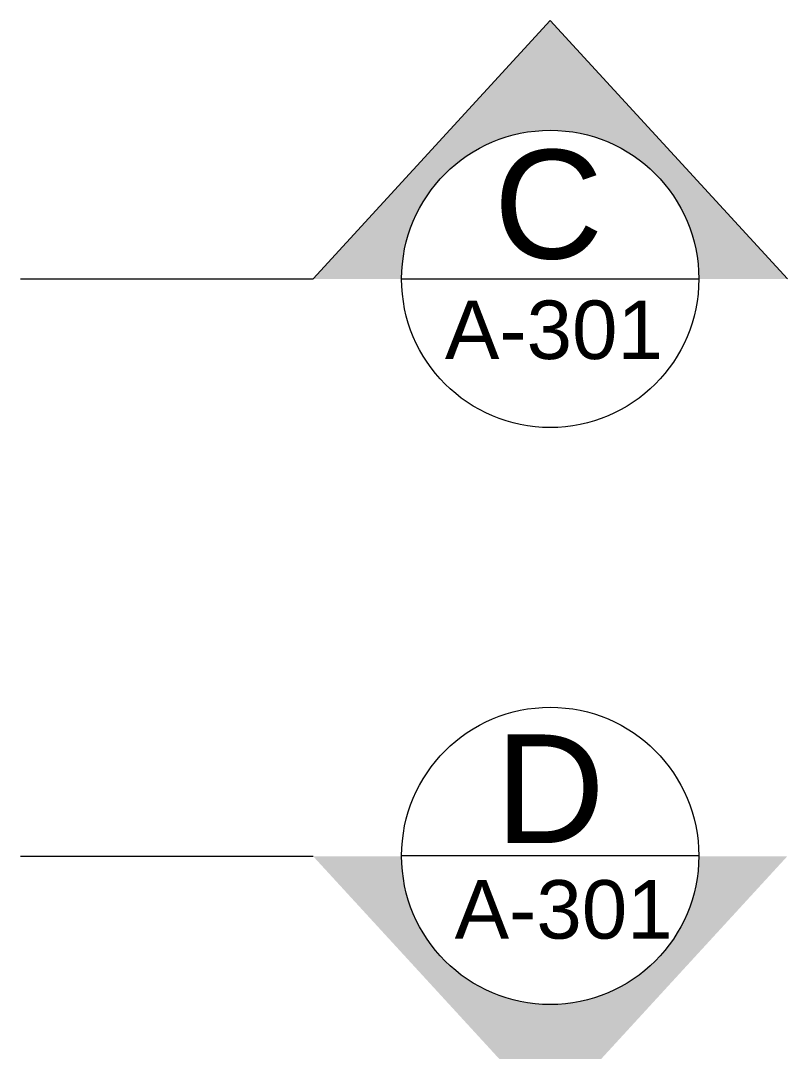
# Model space of a CAD drawing. Header units: millimetres. Extents: x 5639 to 14492, y 750 to 6820.
# Drawn here: x 7824.4 to 7934.5, y 5789.7 to 5937.8 of the extents above; entities that cross this region are included whole.
import ezdxf
from ezdxf.enums import TextEntityAlignment as Align

# ---------------------------------------------------------------- set-up
doc = ezdxf.new("R2010")
doc.units = ezdxf.units.MM
doc.layers.add('A-ANNO-SYMB', color=3, linetype='Continuous')
doc.styles.add('ARIAL', font='arial.ttf')

msp = doc.modelspace()

# ---------------------------------------------------------------- hatches: boundary and pattern name
at = {"layer": 'A-ANNO-SYMB'}
h = msp.add_hatch(color=256, dxfattribs=at)
h.dxf.hatch_style = 1
h.paths.add_polyline_path([(7866.41, 5900.77), (7879.13, 5900.77, -1), (7921.81, 5900.77), (7934.53, 5900.77), (7900.47, 5937.85)])
h = msp.add_hatch(color=256, dxfattribs=at)
h.dxf.hatch_style = 1
h.paths.add_polyline_path([(7934.53, 5817.91), (7921.81, 5817.91, -1), (7879.13, 5817.91), (7866.41, 5817.91), (7900.47, 5780.84)])

# ---------------------------------------------------------------- linework, layer by layer
for p, q in [((7866.41, 5900.77), (7900.47, 5937.85)), ((7934.53, 5900.77), (7900.47, 5937.85)), ((7824.41, 5900.77), (7866.41, 5900.77)), ((7879.13, 5900.77), (7921.81, 5900.77)), ((7824.41, 5817.91), (7866.41, 5817.91)), ((7921.81, 5817.95), (7879.13, 5817.95))]:
    msp.add_line(p, q, dxfattribs=at)
for centre in [(7900.47, 5900.77), (7900.47, 5817.95)]:
    msp.add_circle(centre, 21.34, dxfattribs=at)

# ---------------------------------------------------------------- texts
at = {"layer": 'A-ANNO-SYMB', "style": 'ARIAL'}
for tag, height, p in [('C', 15.6, (7900.21, 5911.49)), ('A-301', 8.4, (7901, 5893.47)), ('D', 15.6, (7900.45, 5827.59)), ('A-301', 8.4, (7902.4, 5810.27))]:
    msp.add_attdef(tag, text='', height=height, dxfattribs=at).set_placement(p, align=Align.MIDDLE_CENTER)

doc.saveas('drawing.dxf')
